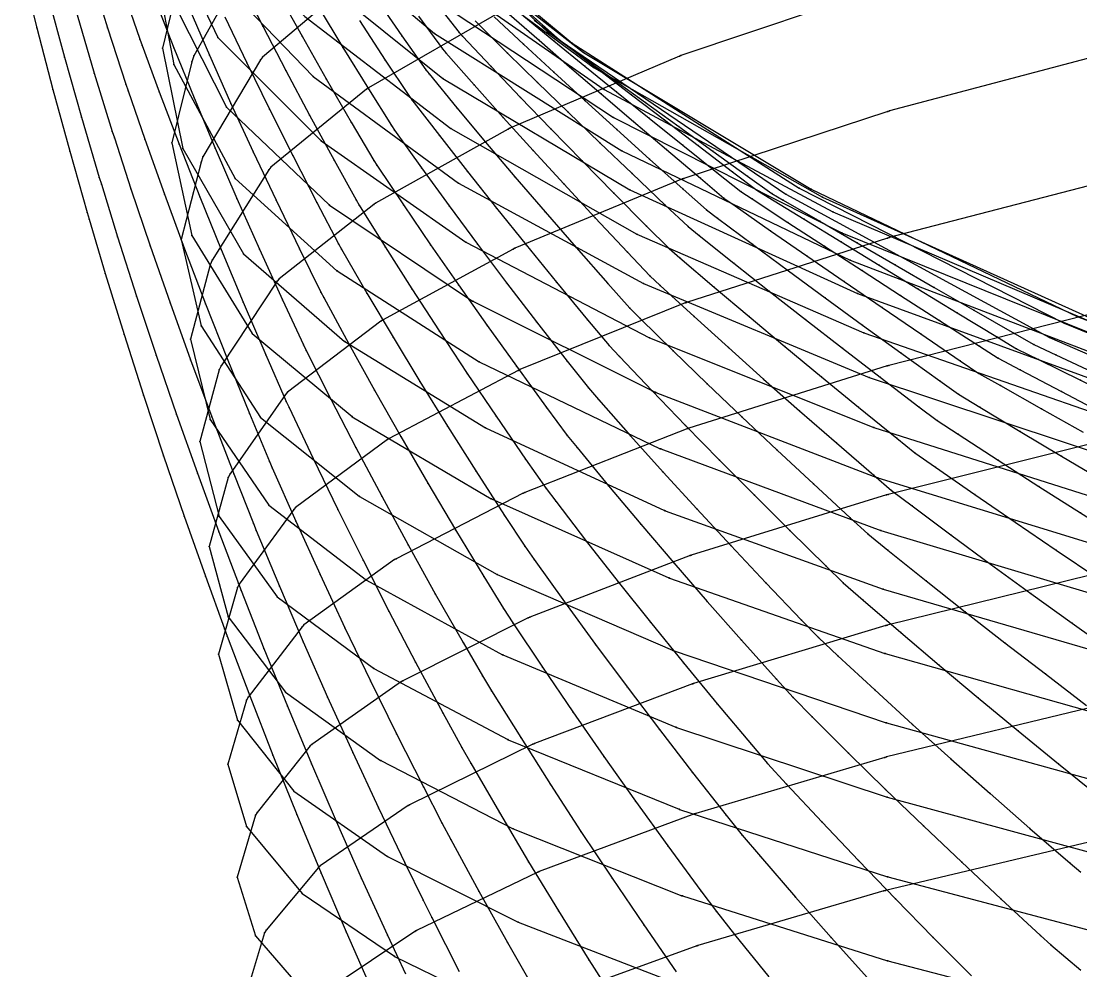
# Model space of a CAD drawing. Extents: x 0 to 4.67, y -4.5 to 1.66.
# Drawn here: x 0.0479 to 0.3368, y -0.6699 to -0.411 of the extents above; entities that cross this region are included whole.
import ezdxf

# ---------------------------------------------------------------- set-up
doc = ezdxf.new("R2010")
doc.units = 0
doc.layers.get('0').update_dxf_attribs({"linetype": 'CONTINUOUS'})

msp = doc.modelspace()

# ---------------------------------------------------------------- linework, layer by layer
at = {"color": 4}
for points in [[(0.08468, -0.10559), (0.06735, -0.16247), (0.06101, -0.20433), (0.0668, -0.25372), (0.08413, -0.30535), (0.11291, -0.34604), (0.15303, -0.38601), (0.20414, -0.42372), (0.26643, -0.45894), (0.33914, -0.49176), (0.42211, -0.52169), (0.51491, -0.54854), (0.61714, -0.57232), (0.72823, -0.59295), (0.84774, -0.6101), (0.97502, -0.62365), (1.10951, -0.63331), (1.25053, -0.63874), (1.39739, -0.6397), (1.54944, -0.636)], [(0.06222, -0.12384), (0.05592, -0.1708), (0.06168, -0.22622), (0.07889, -0.28416), (0.10748, -0.32981), (0.14736, -0.37466), (0.19814, -0.41697), (0.26003, -0.4565), (0.33228, -0.49332), (0.41472, -0.52691), (0.50693, -0.55704), (0.6085, -0.58372), (0.71889, -0.60687), (0.83764, -0.62611), (0.9641, -0.64131), (1.09774, -0.65215), (1.23786, -0.65825), (1.38378, -0.65932), (1.53486, -0.65517), (1.69038, -0.6457)], [(0.08725, -0.12888), (0.06991, -0.18266), (0.06356, -0.22222), (0.06935, -0.26892), (0.0867, -0.31773), (0.11551, -0.3562), (0.15569, -0.39398), (0.20686, -0.42963), (0.26922, -0.46293), (0.34202, -0.49396), (0.42508, -0.52225), (0.518, -0.54764), (0.62034, -0.57012), (0.73157, -0.58962), (0.85122, -0.60583), (0.97865, -0.61864), (1.1133, -0.62777), (1.25449, -0.63291), (1.40152, -0.63382), (1.55375, -0.63032)], [(0.16346, -0.13257), (0.12346, -0.16643), (0.09478, -0.20114), (0.07751, -0.24688), (0.07119, -0.28053), (0.07696, -0.32024), (0.09423, -0.36176), (0.12291, -0.39447), (0.16291, -0.42661), (0.21385, -0.45693), (0.27593, -0.48525), (0.34841, -0.51164), (0.4311, -0.53571), (0.5236, -0.5573), (0.62549, -0.57642), (0.73622, -0.59301), (0.85533, -0.60679), (0.98219, -0.61769), (1.11624, -0.62545), (1.2568, -0.62982), (1.40317, -0.63059), (1.55472, -0.62762)], [(0.21637, -0.13016), (0.16563, -0.16092), (0.1258, -0.19309), (0.09723, -0.22605), (0.08003, -0.26949), (0.07373, -0.30146), (0.07948, -0.33918), (0.09668, -0.37861), (0.12525, -0.40969), (0.16508, -0.44022), (0.21582, -0.46901), (0.27765, -0.49591), (0.34984, -0.52098), (0.4322, -0.54383), (0.52433, -0.56434), (0.62581, -0.5825), (0.7361, -0.59826), (0.85473, -0.61135), (0.98108, -0.6217), (1.11459, -0.62908), (1.25459, -0.63323), (1.40037, -0.63396), (1.55132, -0.63113)], [(0.27968, -0.13257), (0.21817, -0.16021), (0.1677, -0.18947), (0.12807, -0.22007), (0.09965, -0.25142), (0.08254, -0.29274), (0.07628, -0.32314), (0.082, -0.35902), (0.09911, -0.39652), (0.12753, -0.42607), (0.16715, -0.45511), (0.21763, -0.4825), (0.27914, -0.50808), (0.35095, -0.53192), (0.43288, -0.55366), (0.52453, -0.57317), (0.62548, -0.59044), (0.73519, -0.60542), (0.85321, -0.61788), (0.9789, -0.62772), (1.11172, -0.63473), (1.25098, -0.63868), (1.39601, -0.63938), (1.54617, -0.63669)], [(0.12106, -0.14007), (0.0923, -0.17666), (0.07498, -0.22487), (0.06864, -0.26035), (0.07443, -0.30221), (0.09175, -0.34598), (0.12051, -0.38046), (0.16062, -0.41435), (0.2117, -0.44631), (0.27395, -0.47616), (0.34663, -0.50398), (0.42956, -0.52935), (0.52231, -0.55211), (0.62448, -0.57227), (0.73552, -0.58975), (0.85497, -0.60429), (0.98218, -0.61577), (1.1166, -0.62396), (1.25755, -0.62857), (1.40433, -0.62938), (1.5563, -0.62624)], [(0.35229, -0.13976), (0.28093, -0.16406), (0.21982, -0.1904), (0.16966, -0.21826), (0.13029, -0.2474), (0.10205, -0.27726), (0.08505, -0.31661), (0.07882, -0.34557), (0.08451, -0.37974), (0.10151, -0.41546), (0.12974, -0.4436), (0.16912, -0.47125), (0.21927, -0.49734), (0.28039, -0.52171), (0.35174, -0.54441), (0.43316, -0.56512), (0.52422, -0.58369), (0.62453, -0.60014), (0.73355, -0.61441), (0.85082, -0.62628), (0.97571, -0.63565)], [(0.06479, -0.14287), (0.05847, -0.18719), (0.06424, -0.23949), (0.08153, -0.29416), (0.11023, -0.33724), (0.15025, -0.37956), (0.20124, -0.41948), (0.26336, -0.45678), (0.33589, -0.49152), (0.41865, -0.52322), (0.51122, -0.55165), (0.61319, -0.57683), (0.724, -0.59867), (0.84321, -0.61682), (0.97016, -0.63117), (1.10431, -0.6414), (1.24498, -0.64715), (1.39146, -0.64816), (1.54313, -0.64425), (1.69924, -0.63531)], [(0.08979, -0.15258), (0.07245, -0.20347), (0.0661, -0.24091), (0.0719, -0.2851), (0.08924, -0.33129), (0.11804, -0.36769), (0.15821, -0.40346), (0.20938, -0.43719), (0.27172, -0.4687), (0.34451, -0.49806), (0.42755, -0.52484), (0.52045, -0.54887), (0.62277, -0.57014), (0.73398, -0.58859), (0.85361, -0.60393), (0.98101, -0.61606), (1.11563, -0.6247), (1.25679, -0.62956), (1.40379, -0.63041), (1.55599, -0.62711)], [(0.05338, -0.15516), (0.0591, -0.21394), (0.07623, -0.27539), (0.10467, -0.32381), (0.14434, -0.37138), (0.19486, -0.41625), (0.25643, -0.45817), (0.32831, -0.49722), (0.41032, -0.53285), (0.50206, -0.56481), (0.6031, -0.5931), (0.71292, -0.61765), (0.83106, -0.63806), (0.95687, -0.65418), (1.08981, -0.66568), (1.22921, -0.67215), (1.37438, -0.67328), (1.52468, -0.66888), (1.67939, -0.65883)], [(0.11088, -0.39205), (0.095, -0.42043), (0.09448, -0.42207), (0.089, -0.4441), (0.09448, -0.4694), (0.09448, -0.4694), (0.11088, -0.49616), (0.13812, -0.51878), (0.13817, -0.51881), (0.1761, -0.54119), (0.17615, -0.54121), (0.22449, -0.56274), (0.22466, -0.5628), (0.28344, -0.58333), (0.28348, -0.58334), (0.35227, -0.60283), (0.35232, -0.60284), (0.4308, -0.62093), (0.43089, -0.62095), (0.51865, -0.63744), (0.51874, -0.63746), (0.61541, -0.65222)], [(0.08391, -0.39334), (0.0895, -0.42283), (0.0895, -0.42283), (0.10624, -0.45382), (0.13402, -0.47902), (0.13407, -0.47905), (0.17277, -0.50387), (0.17282, -0.50389), (0.22213, -0.52752), (0.22231, -0.52759), (0.28228, -0.54985), (0.28232, -0.54986), (0.3525, -0.57081), (0.35254, -0.57082), (0.43262, -0.5901), (0.43271, -0.59011), (0.52223, -0.60753), (0.52233, -0.60755), (0.62095, -0.62305)], [(0.092, -0.39536), (0.08646, -0.41837), (0.092, -0.44565), (0.092, -0.44565), (0.10857, -0.47442), (0.13609, -0.49827), (0.13614, -0.4983), (0.17448, -0.52185), (0.17452, -0.52187), (0.22337, -0.54441), (0.22354, -0.54448), (0.28294, -0.56584), (0.28298, -0.56585), (0.35249, -0.58605), (0.35254, -0.58606), (0.43185, -0.60472), (0.43195, -0.60474), (0.52062, -0.62169), (0.52071, -0.6217), (0.6184, -0.63683)], [(0.04792, -0.39597), (0.05215, -0.41282), (0.05656, -0.42964), (0.06115, -0.44641), (0.06591, -0.46313), (0.06647, -0.46499), (0.07085, -0.47979), (0.07596, -0.49641), (0.08125, -0.51297), (0.0867, -0.52947), (0.09234, -0.54592), (0.09814, -0.56231), (0.10339, -0.57664), (0.10411, -0.57863), (0.11026, -0.59489), (0.11657, -0.61109), (0.12305, -0.62722), (0.12971, -0.64328), (0.13653, -0.65926), (0.14351, -0.67518)], [(0.04792, -0.39597), (0.05215, -0.41282), (0.05656, -0.42964), (0.06115, -0.44641), (0.06591, -0.46313), (0.06647, -0.46499), (0.07085, -0.47979), (0.07596, -0.49641), (0.08125, -0.51297), (0.0867, -0.52947), (0.09234, -0.54592), (0.09814, -0.56231), (0.10339, -0.57664), (0.10411, -0.57863), (0.11026, -0.59489), (0.11657, -0.61109), (0.12305, -0.62722), (0.12971, -0.64328), (0.13653, -0.65926), (0.14351, -0.67518)], [(0.04792, -0.39597), (0.05215, -0.41282), (0.05656, -0.42964), (0.06115, -0.44641), (0.06591, -0.46313), (0.06647, -0.46499), (0.07085, -0.47979), (0.07596, -0.49641), (0.08125, -0.51297), (0.0867, -0.52947), (0.09234, -0.54592), (0.09814, -0.56231), (0.10339, -0.57664), (0.10411, -0.57863), (0.11026, -0.59489), (0.11657, -0.61109), (0.12305, -0.62722), (0.12971, -0.64328), (0.13653, -0.65926), (0.14351, -0.67518)], [(0.04792, -0.39597), (0.05215, -0.41282), (0.05656, -0.42964), (0.06115, -0.44641), (0.06591, -0.46313), (0.06647, -0.46499), (0.07085, -0.47979), (0.07596, -0.49641), (0.08125, -0.51297), (0.0867, -0.52947), (0.09234, -0.54592), (0.09814, -0.56231), (0.10339, -0.57664), (0.10411, -0.57863), (0.11026, -0.59489), (0.11657, -0.61109), (0.12305, -0.62722), (0.12971, -0.64328), (0.13653, -0.65926), (0.14351, -0.67518)], [(0.04792, -0.39597), (0.05215, -0.41282), (0.05656, -0.42964), (0.06115, -0.44641), (0.06591, -0.46313), (0.06647, -0.46499), (0.07085, -0.47979), (0.07596, -0.49641), (0.08125, -0.51297), (0.0867, -0.52947), (0.09234, -0.54592), (0.09814, -0.56231), (0.10339, -0.57664), (0.10411, -0.57863), (0.11026, -0.59489), (0.11657, -0.61109), (0.12305, -0.62722), (0.12971, -0.64328), (0.13653, -0.65926), (0.14351, -0.67518)], [(0.06669, -0.39743), (0.07148, -0.4128), (0.07646, -0.42819), (0.07704, -0.42992), (0.08162, -0.44317), (0.08696, -0.45811), (0.09249, -0.47305), (0.09819, -0.488), (0.10408, -0.50295), (0.11014, -0.51789), (0.11563, -0.53102), (0.11639, -0.53279), (0.12281, -0.54733), (0.12941, -0.56185), (0.13618, -0.57635), (0.14314, -0.59083), (0.15026, -0.6053), (0.15757, -0.61974), (0.16264, -0.62952), (0.16504, -0.63405), (0.17269, -0.64812), (0.18051, -0.66216), (0.18851, -0.67616)], [(0.14016, -0.39842), (0.1137, -0.42079), (0.11318, -0.42155), (0.09748, -0.44795), (0.09697, -0.44942), (0.09154, -0.47054), (0.09697, -0.49405), (0.09697, -0.49405), (0.11318, -0.519), (0.14011, -0.54049), (0.14016, -0.54052), (0.17767, -0.56183), (0.17771, -0.56185), (0.2255, -0.58244), (0.22568, -0.58251), (0.28379, -0.60225), (0.28384, -0.60227), (0.35185, -0.62108), (0.3519, -0.62109), (0.4295, -0.63864), (0.42959, -0.63866), (0.51635, -0.65472), (0.51644, -0.65473), (0.61203, -0.66914)], [(0.07522, -0.40104), (0.08029, -0.41592), (0.08088, -0.4176), (0.08554, -0.43026), (0.09099, -0.44455), (0.09661, -0.45887), (0.10242, -0.47322), (0.10842, -0.48759), (0.11459, -0.50198), (0.12018, -0.51463), (0.12095, -0.51632), (0.12749, -0.5302), (0.13422, -0.54408), (0.14112, -0.55795), (0.1482, -0.57183), (0.15546, -0.58571), (0.1629, -0.59957), (0.16807, -0.60899), (0.17052, -0.6133), (0.17831, -0.62672), (0.18627, -0.64012), (0.19442, -0.6535), (0.20273, -0.66686), (0.21122, -0.6802)], [(0.08701, -0.40095), (0.10389, -0.43439), (0.13191, -0.46106), (0.13195, -0.46109), (0.17099, -0.4873), (0.17104, -0.48733), (0.22077, -0.51214), (0.22095, -0.51221), (0.28143, -0.53543), (0.28148, -0.53545), (0.35225, -0.5572), (0.3523, -0.55722), (0.43306, -0.57712), (0.43315, -0.57714), (0.52345, -0.59505), (0.52354, -0.59506), (0.62301, -0.61096)], [(0.28418, -0.40135), (0.22779, -0.42034), (0.22745, -0.42047), (0.18113, -0.44018), (0.18067, -0.44041), (0.14451, -0.46063), (0.14405, -0.46094), (0.11824, -0.48124), (0.11774, -0.48186), (0.10242, -0.50491), (0.10192, -0.50607), (0.09663, -0.52558), (0.10192, -0.54602), (0.10192, -0.54602), (0.11774, -0.56787), (0.144, -0.58739), (0.14405, -0.58741), (0.18063, -0.60684), (0.18067, -0.60686), (0.22729, -0.6258), (0.22745, -0.62586), (0.28414, -0.64421), (0.28418, -0.64422), (0.35051, -0.66182)], [(0.1077, -0.40041), (0.11378, -0.41237), (0.12006, -0.42443), (0.12654, -0.43659), (0.13322, -0.44886), (0.13925, -0.45971), (0.14009, -0.46109), (0.14716, -0.47247), (0.15443, -0.48392), (0.16189, -0.49543), (0.16954, -0.50701), (0.17739, -0.51865), (0.18543, -0.53035), (0.19102, -0.53834), (0.19366, -0.54184), (0.20208, -0.55281), (0.21069, -0.56381), (0.21949, -0.57486), (0.22848, -0.58593), (0.23765, -0.59705), (0.24701, -0.6082), (0.25145, -0.61339), (0.25656, -0.61896), (0.26628, -0.62939), (0.2762, -0.63984), (0.28629, -0.65029), (0.29656, -0.66077), (0.30701, -0.67125)], [(0.05528, -0.40435), (0.05975, -0.42078), (0.06439, -0.43717), (0.06921, -0.45355), (0.06977, -0.45538), (0.07421, -0.46977), (0.07939, -0.48594), (0.08474, -0.50207), (0.09026, -0.51817), (0.09596, -0.53422), (0.10184, -0.55022), (0.10715, -0.56424), (0.10788, -0.56617), (0.1141, -0.58198), (0.1205, -0.59773), (0.12706, -0.61343), (0.1338, -0.62907), (0.1407, -0.64466), (0.14777, -0.66019), (0.15269, -0.67069)], [(0.11811, -0.40354), (0.12451, -0.41507), (0.13111, -0.42672), (0.13792, -0.43849), (0.14407, -0.44893), (0.14492, -0.45023), (0.15212, -0.46104), (0.15953, -0.47193), (0.16713, -0.48289), (0.17493, -0.49394), (0.18293, -0.50506), (0.19112, -0.51626), (0.19681, -0.52391), (0.19951, -0.52724), (0.20809, -0.53764), (0.21687, -0.54809), (0.22583, -0.5586), (0.23499, -0.56915), (0.24434, -0.57975), (0.25388, -0.5904), (0.2584, -0.59537), (0.2636, -0.60064), (0.27352, -0.61051), (0.28362, -0.62041), (0.2939, -0.63034), (0.30437, -0.64029), (0.31502, -0.65026), (0.32585, -0.66026), (0.32867, -0.66282), (0.33686, -0.66971)], [(0.0848, -0.40615), (0.08955, -0.41823), (0.0951, -0.43188), (0.10084, -0.44559), (0.10676, -0.45934), (0.11287, -0.47313), (0.11917, -0.48697), (0.12486, -0.49917), (0.12565, -0.50077), (0.13232, -0.51399), (0.13917, -0.52724), (0.14621, -0.5405), (0.15343, -0.55378), (0.16083, -0.56707), (0.16841, -0.58038), (0.17368, -0.58942), (0.17617, -0.59352), (0.18412, -0.6063), (0.19224, -0.61908), (0.20054, -0.63185), (0.20902, -0.64461), (0.21767, -0.65737), (0.2265, -0.67012)], [(0.09362, -0.40724), (0.09928, -0.42027), (0.10512, -0.43338), (0.11116, -0.44655), (0.1174, -0.45978), (0.12382, -0.47308), (0.12962, -0.48482), (0.13043, -0.48635), (0.13723, -0.49894), (0.14422, -0.51156), (0.15139, -0.52422), (0.15876, -0.53691), (0.1663, -0.54964), (0.17404, -0.5624), (0.17941, -0.57108), (0.18195, -0.57497), (0.19005, -0.58713), (0.19834, -0.59929), (0.2068, -0.61147), (0.21544, -0.62365), (0.22427, -0.63584), (0.23327, -0.64804), (0.23754, -0.65372), (0.24245, -0.65993), (0.25181, -0.67153)], [(0.12893, -0.40699), (0.13565, -0.41814), (0.14258, -0.42943), (0.14885, -0.43946), (0.14971, -0.4407), (0.15705, -0.45096), (0.16459, -0.46131), (0.17234, -0.47176), (0.18028, -0.4823), (0.18843, -0.49292), (0.19677, -0.50364), (0.20257, -0.51097), (0.20531, -0.51412), (0.21405, -0.52399), (0.22299, -0.53392), (0.23212, -0.54391), (0.24145, -0.55396), (0.25097, -0.56407), (0.26068, -0.57423), (0.26529, -0.57899), (0.27059, -0.58396), (0.28068, -0.59331), (0.29097, -0.60269), (0.30144, -0.61211), (0.3121, -0.62156), (0.32295, -0.63104), (0.33398, -0.64056), (0.33685, -0.64301)], [(0.14458, -0.40462), (0.15175, -0.415), (0.15824, -0.42425), (0.15914, -0.42536), (0.16673, -0.4346), (0.17453, -0.44395), (0.18255, -0.45342), (0.19077, -0.46299), (0.1992, -0.47268), (0.20783, -0.48248), (0.21383, -0.48921), (0.21667, -0.49203), (0.22571, -0.50089), (0.23496, -0.50984), (0.24441, -0.51886), (0.25407, -0.52797), (0.26392, -0.53715), (0.27397, -0.54641), (0.27874, -0.55075), (0.28422, -0.55519), (0.29467, -0.56355), (0.30531, -0.57196), (0.31615, -0.58043), (0.32718, -0.58894), (0.33841, -0.59751)], [(0.16061, -0.40551), (0.1673, -0.41405), (0.16822, -0.41504), (0.17605, -0.42335), (0.1841, -0.43178), (0.19236, -0.44035), (0.20084, -0.44905), (0.20953, -0.45787), (0.21843, -0.46683), (0.22462, -0.47299), (0.22754, -0.47552), (0.23687, -0.48347), (0.24641, -0.49152), (0.25615, -0.49966), (0.2661, -0.50791), (0.27626, -0.51624), (0.28663, -0.52467), (0.29154, -0.52863), (0.29719, -0.53258), (0.30797, -0.54005), (0.31894, -0.54758), (0.33012, -0.55518), (0.34149, -0.56285)], [(0.18427, -0.40715), (0.1914, -0.41384), (0.19239, -0.41456), (0.20075, -0.4206), (0.20933, -0.42681), (0.21815, -0.43318), (0.2272, -0.43971), (0.23647, -0.44639), (0.24597, -0.45323), (0.25257, -0.45798), (0.2557, -0.45979), (0.26565, -0.46554), (0.27582, -0.47142), (0.28622, -0.47741), (0.29684, -0.48354), (0.30768, -0.48978), (0.31874, -0.49614), (0.32399, -0.49916), (0.33002, -0.50195), (0.34152, -0.50727)], [(0.06315, -0.40923), (0.06786, -0.42513), (0.07275, -0.44103), (0.07332, -0.44282), (0.07783, -0.45666), (0.08308, -0.47224), (0.08851, -0.4878), (0.09412, -0.50334), (0.0999, -0.51886), (0.10586, -0.53436), (0.11126, -0.54795), (0.112, -0.5498), (0.11832, -0.56499), (0.1248, -0.58015), (0.13147, -0.59527), (0.1383, -0.61036), (0.14531, -0.62541), (0.15249, -0.64041), (0.15748, -0.65057), (0.15984, -0.65531), (0.16736, -0.67003)], [(0.17922, -0.40802), (0.14258, -0.42918), (0.14211, -0.42951), (0.11598, -0.4508), (0.11547, -0.45148), (0.09995, -0.47611), (0.09944, -0.47742), (0.09409, -0.4977), (0.09944, -0.51959), (0.09944, -0.51959), (0.11547, -0.5429), (0.14207, -0.56336), (0.14211, -0.56339), (0.17917, -0.58371), (0.17922, -0.58373), (0.22643, -0.60347), (0.2266, -0.60353), (0.28402, -0.62255), (0.28406, -0.62256), (0.35125, -0.64075)], [(0.10348, -0.4098), (0.10945, -0.42232), (0.11561, -0.43493), (0.12196, -0.44762), (0.12851, -0.4604), (0.13443, -0.47169), (0.13525, -0.47314), (0.14219, -0.48511), (0.14932, -0.49714), (0.15663, -0.50922), (0.16414, -0.52134), (0.17184, -0.53352), (0.17972, -0.54574), (0.18521, -0.55407), (0.1878, -0.55777), (0.19606, -0.56932), (0.2045, -0.58089), (0.21313, -0.59249), (0.22195, -0.60411), (0.23095, -0.61576), (0.24013, -0.62742), (0.24448, -0.63286), (0.24949, -0.63874), (0.25903, -0.64975), (0.26875, -0.66076), (0.27865, -0.67177)], [(0.15623, -0.40963), (0.16282, -0.41852), (0.16373, -0.41957), (0.17144, -0.42833), (0.17937, -0.43721), (0.18751, -0.44622), (0.19586, -0.45534), (0.20443, -0.46459), (0.2132, -0.47396), (0.21929, -0.4804), (0.22218, -0.48307), (0.23137, -0.49147), (0.24076, -0.49995), (0.25036, -0.50853), (0.26017, -0.51719), (0.27018, -0.52594), (0.28039, -0.53477), (0.28524, -0.53892), (0.29081, -0.54311), (0.30142, -0.55101), (0.31223, -0.55897), (0.32324, -0.56699), (0.33445, -0.57508), (0.34586, -0.58322)], [(0.17686, -0.4098), (0.1849, -0.41726), (0.19316, -0.42487), (0.20164, -0.43263), (0.21034, -0.44052), (0.21926, -0.44856), (0.22841, -0.45675), (0.23476, -0.4624), (0.23777, -0.46465), (0.24734, -0.47178), (0.25713, -0.47902), (0.26714, -0.48637), (0.27735, -0.49383), (0.28778, -0.50139), (0.29842, -0.50906), (0.30347, -0.51267), (0.30928, -0.51619), (0.32034, -0.52286), (0.3316, -0.5296), (0.34308, -0.53642)], [(0.18097, -0.40909), (0.18911, -0.41617), (0.19746, -0.42339), (0.20604, -0.43077), (0.21485, -0.4383), (0.22387, -0.44597), (0.23312, -0.45379), (0.23954, -0.4592), (0.24258, -0.46134), (0.25227, -0.46809), (0.26217, -0.47496), (0.27229, -0.48194), (0.28263, -0.48904), (0.29318, -0.49624), (0.30395, -0.50356), (0.30905, -0.50701), (0.31492, -0.51033), (0.32611, -0.51663), (0.33751, -0.523)], [(0.18494, -0.40965), (0.19316, -0.41636), (0.2016, -0.42323), (0.21027, -0.43025), (0.21916, -0.43743), (0.22828, -0.44475), (0.23762, -0.45223), (0.24412, -0.45741), (0.24719, -0.45943), (0.25697, -0.46583), (0.26698, -0.47235), (0.2772, -0.47898), (0.28765, -0.48573), (0.29831, -0.4926), (0.30918, -0.49958), (0.31434, -0.50288), (0.32027, -0.50601), (0.33158, -0.51196), (0.34309, -0.518)], [(0.14015, -0.41077), (0.1472, -0.4216), (0.15358, -0.43124), (0.15446, -0.43241), (0.16193, -0.44215), (0.1696, -0.45199), (0.17748, -0.46193), (0.18557, -0.47198), (0.19385, -0.48213), (0.20235, -0.49238), (0.20825, -0.4994), (0.21104, -0.50238), (0.21993, -0.51174), (0.22903, -0.52116), (0.23833, -0.53066), (0.24782, -0.54023), (0.25751, -0.54986), (0.26739, -0.55957), (0.27208, -0.56411), (0.27747, -0.56882), (0.28775, -0.57766), (0.29821, -0.58654), (0.30887, -0.59547), (0.31972, -0.60444), (0.33076, -0.61346), (0.34199, -0.62252)], [(0.17166, -0.41084), (0.1726, -0.41178), (0.18054, -0.41966), (0.1887, -0.42767), (0.19707, -0.43582), (0.20567, -0.44411), (0.21448, -0.45253), (0.2235, -0.46109), (0.22978, -0.46699), (0.23275, -0.46938), (0.2422, -0.47691), (0.25187, -0.48454), (0.26175, -0.49228), (0.27184, -0.50012), (0.28214, -0.50806), (0.29264, -0.5161), (0.29763, -0.51988), (0.30336, -0.52361), (0.31428, -0.53066), (0.32541, -0.53779), (0.33674, -0.54499), (0.34827, -0.55226)], [(0.18777, -0.41072), (0.18875, -0.41147), (0.19704, -0.41784), (0.20556, -0.42437), (0.21431, -0.43106), (0.22328, -0.4379), (0.23248, -0.4449), (0.24191, -0.45205), (0.24846, -0.45701), (0.25156, -0.45892), (0.26144, -0.46498), (0.27154, -0.47117), (0.28185, -0.47747), (0.29239, -0.4839), (0.30315, -0.49045), (0.31412, -0.49711), (0.31933, -0.50026), (0.32531, -0.50322), (0.33672, -0.50885), (0.34834, -0.51456)], [(0.34969, -0.41821), (0.28465, -0.43546), (0.2842, -0.43559), (0.22857, -0.45385), (0.22824, -0.45397), (0.18254, -0.47288), (0.18209, -0.47309), (0.14641, -0.49246), (0.14595, -0.49275), (0.1205, -0.51215), (0.12, -0.51271), (0.10489, -0.53434), (0.10439, -0.53539), (0.09918, -0.55418), (0.10439, -0.57334), (0.10439, -0.57334), (0.12, -0.59387), (0.14591, -0.61253), (0.14595, -0.61256), (0.18205, -0.63116), (0.18209, -0.63118), (0.22807, -0.64939), (0.22824, -0.64945), (0.28416, -0.66717), (0.2842, -0.66719), (0.34964, -0.68424)], [(0.34871, -0.45334), (0.28459, -0.46998), (0.28414, -0.4701), (0.22929, -0.48768), (0.22897, -0.4878), (0.18391, -0.50597), (0.18346, -0.50617), (0.14829, -0.52475), (0.14784, -0.52502), (0.12274, -0.5436), (0.12225, -0.5441), (0.10736, -0.56445), (0.10687, -0.56539), (0.10172, -0.58351), (0.10687, -0.6015), (0.10687, -0.6015), (0.12225, -0.62085), (0.1478, -0.63871), (0.14784, -0.63874), (0.18342, -0.65659), (0.18346, -0.6566), (0.2288, -0.67414)], [(0.34764, -0.48875), (0.28446, -0.50482), (0.28402, -0.50494), (0.22997, -0.52189), (0.22965, -0.522), (0.18526, -0.53948), (0.18481, -0.53967), (0.15015, -0.55752), (0.14971, -0.55777), (0.12498, -0.57559), (0.12449, -0.57605), (0.10982, -0.59523), (0.10933, -0.59607), (0.10427, -0.61357), (0.10933, -0.63051), (0.10933, -0.63051), (0.12449, -0.64877), (0.14967, -0.66591), (0.14971, -0.66594), (0.18477, -0.68308)], [(0.34651, -0.52448), (0.28428, -0.54003), (0.28385, -0.54015), (0.23062, -0.55651), (0.2303, -0.55661), (0.18658, -0.57345), (0.18614, -0.57363), (0.152, -0.5908), (0.15157, -0.59104), (0.12721, -0.60815), (0.12673, -0.60857), (0.11228, -0.62669), (0.1118, -0.62745), (0.10681, -0.64437), (0.1118, -0.66034), (0.1118, -0.66034), (0.12673, -0.67763)], [(0.34532, -0.56055), (0.28407, -0.5756), (0.28364, -0.57571), (0.23124, -0.59152), (0.23092, -0.59162), (0.18788, -0.60787), (0.18745, -0.60804), (0.15384, -0.62459), (0.15341, -0.62481), (0.12944, -0.64128), (0.12897, -0.64166), (0.11474, -0.65883), (0.11427, -0.65951), (0.10936, -0.67589)], [(0.3441, -0.59697), (0.28382, -0.61157), (0.2834, -0.61167), (0.23184, -0.62698), (0.23153, -0.62707), (0.18917, -0.64278), (0.18875, -0.64294), (0.15568, -0.65891), (0.15526, -0.65912), (0.13166, -0.67499)], [(0.34286, -0.63385), (0.28356, -0.64801), (0.28315, -0.64811), (0.23242, -0.66294), (0.23212, -0.66303), (0.19046, -0.67822)]]:
    msp.add_lwpolyline(points, dxfattribs=at)
at = {"color": 2}
for p in [(0.05215, -0.41282), (0.05215, -0.41282, 0.00179), (0.05215, -0.41282, 0.00716), (0.05215, -0.41282, 0.0161), (0.05215, -0.41282, 0.02863), (0.07148, -0.4128, 0.17006), (0.11378, -0.41237, 0.65151), (0.1726, -0.41178, 1.8492), (0.18875, -0.41147, 2.8079), (0.08029, -0.41592, 0.24141), (0.10151, -0.41546, 6.88094), (0.12451, -0.41507, 0.7852), (0.15175, -0.415, 1.26109), (0.16062, -0.41435, 5.32377), (0.1673, -0.41405, 1.6407), (0.16822, -0.41504, 1.6407), (0.1914, -0.41384, 3.07874), (0.19239, -0.41456, 3.07874), (0.08088, -0.4176, 0.24141), (0.08646, -0.41837, 8.17973), (0.08955, -0.41823, 0.32523), (0.13565, -0.41814, 0.93136), (0.16282, -0.41852, 1.44466), (0.1849, -0.41726, 2.07017), (0.18911, -0.41617, 2.30361), (0.19316, -0.41636, 2.54952), (0.19486, -0.41625, 3.36206), (0.19704, -0.41784, 2.8079), (0.19814, -0.41697, 3.65784), (0.05975, -0.42078, 0.06475), (0.095, -0.42043, 8.6376), (0.09928, -0.42027, 0.42152), (0.11318, -0.42155, 9.10793), (0.1137, -0.42079, 9.10793), (0.1472, -0.4216, 1.08999), (0.16373, -0.41957, 1.44466), (0.18054, -0.41966, 1.8492), (0.20075, -0.4206, 3.07874), (0.20124, -0.41948, 3.96609), (0.22745, -0.42047, 10.086), (0.22779, -0.42034, 10.086), (0.0895, -0.42283, 7.73433), (0.0895, -0.42283, 7.73433), (0.09448, -0.42207, 8.6376), (0.10945, -0.42232, 0.53028), (0.12006, -0.42443, 0.65151), (0.15824, -0.42425, 1.26109), (0.17605, -0.42335, 1.6407), (0.19746, -0.42339, 2.30361), (0.2016, -0.42323, 2.54952), (0.20414, -0.42372, 4.2868), (0.20556, -0.42437, 2.8079), (0.06786, -0.42513, 0.11117), (0.12753, -0.42607, 6.47294), (0.13111, -0.42672, 0.7852), (0.15914, -0.42536, 1.26109), (0.16291, -0.42661, 5.69436), (0.19316, -0.42487, 2.07017), (0.20933, -0.42681, 3.07874), (0.05656, -0.42964), (0.05656, -0.42964, 0.00179), (0.05656, -0.42964, 0.00716), (0.05656, -0.42964, 0.0161), (0.05656, -0.42964, 0.02863), (0.07646, -0.42819, 0.17006), (0.07704, -0.42992, 0.17006), (0.08554, -0.43026, 0.24141), (0.14211, -0.42951, 9.59074), (0.14258, -0.42918, 9.59074), (0.14258, -0.42943, 0.93136), (0.17144, -0.42833, 1.44466), (0.1887, -0.42767, 1.8492), (0.20686, -0.42963, 4.61999), (0.21027, -0.43025, 2.54952), (0.0951, -0.43188, 0.32523), (0.10512, -0.43338, 0.42152), (0.15358, -0.43124, 1.08999), (0.15446, -0.43241, 1.08999), (0.1841, -0.43178, 1.6407), (0.20164, -0.43263, 2.07017), (0.20604, -0.43077, 2.30361), (0.21431, -0.43106, 2.8079), (0.21815, -0.43318, 3.07874), (0.10389, -0.43439, 7.3014), (0.11561, -0.43493, 0.53028), (0.16673, -0.4346, 1.26109), (0.19707, -0.43582, 1.8492), (0.2842, -0.43559, 10.5937), (0.28465, -0.43546, 10.5937), (0.06439, -0.43717, 0.06475), (0.12654, -0.43659, 0.65151), (0.13792, -0.43849, 0.7852), (0.17937, -0.43721, 1.44466), (0.20938, -0.43719, 4.96564), (0.21485, -0.4383, 2.30361), (0.21916, -0.43743, 2.54952), (0.22328, -0.4379, 2.8079), (0.07275, -0.44103, 0.11117), (0.14885, -0.43946, 0.93136), (0.14971, -0.4407, 0.93136), (0.16508, -0.44022, 6.07741), (0.18067, -0.44041, 10.086), (0.18113, -0.44018, 10.086), (0.19236, -0.44035, 1.6407), (0.21034, -0.44052, 2.07017), (0.2272, -0.43971, 3.07874), (0.07332, -0.44282, 0.11117), (0.08162, -0.44317, 0.17006), (0.089, -0.4441, 8.6376), (0.09099, -0.44455, 0.24141), (0.12974, -0.4436, 6.88094), (0.16193, -0.44215, 1.08999), (0.17453, -0.44395, 1.26109), (0.20567, -0.44411, 1.8492), (0.22828, -0.44475, 2.54952), (0.23248, -0.4449, 2.8079), (0.06115, -0.44641), (0.06115, -0.44641, 0.00179), (0.06115, -0.44641, 0.00716), (0.06115, -0.44641, 0.0161), (0.06115, -0.44641, 0.02863), (0.092, -0.44565, 8.17973), (0.092, -0.44565, 8.17973), (0.10084, -0.44559, 0.32523), (0.11116, -0.44655, 0.42152), (0.12196, -0.44762, 0.53028), (0.18751, -0.44622, 1.44466), (0.2117, -0.44631, 5.32377), (0.22387, -0.44597, 2.30361), (0.23647, -0.44639, 3.07874), (0.09697, -0.44942, 9.10793), (0.09748, -0.44795, 9.10793), (0.13322, -0.44886, 0.65151), (0.14407, -0.44893, 0.7852), (0.14492, -0.45023, 0.7852), (0.20084, -0.44905, 1.6407), (0.21926, -0.44856, 2.07017), (0.06921, -0.45355, 0.06475), (0.11547, -0.45148, 9.59074), (0.11598, -0.4508, 9.59074), (0.15705, -0.45096, 0.93136), (0.1696, -0.45199, 1.08999), (0.18255, -0.45342, 1.26109), (0.21448, -0.45253, 1.8492), (0.23762, -0.45223, 2.54952), (0.24191, -0.45205, 2.8079), (0.24597, -0.45323, 3.07874), (0.06977, -0.45538, 0.06475), (0.10624, -0.45382, 7.73433), (0.16715, -0.45511, 6.47294), (0.19586, -0.45534, 1.44466), (0.22824, -0.45397, 10.5937), (0.22857, -0.45385, 10.5937), (0.23312, -0.45379, 2.30361), (0.07783, -0.45666, 0.11117), (0.08696, -0.45811, 0.17006), (0.09661, -0.45887, 0.24141), (0.10676, -0.45934, 0.32523), (0.20953, -0.45787, 1.6407), (0.21385, -0.45693, 5.69436), (0.22841, -0.45675, 2.07017), (0.23954, -0.4592, 2.30361), (0.24412, -0.45741, 2.54952), (0.24846, -0.45701, 2.8079), (0.25156, -0.45892, 2.8079), (0.25257, -0.45798, 3.07874), (0.25643, -0.45817, 3.36206), (0.26003, -0.4565, 3.65784), (0.26336, -0.45678, 3.96609), (0.26643, -0.45894, 4.2868), (0.1174, -0.45978, 0.42152), (0.12851, -0.4604, 0.53028), (0.13191, -0.46106, 7.3014), (0.13195, -0.46109, 7.3014), (0.13925, -0.45971, 0.65151), (0.14009, -0.46109, 0.65151), (0.14405, -0.46094, 10.086), (0.14451, -0.46063, 10.086), (0.15212, -0.46104, 0.7852), (0.16459, -0.46131, 0.93136), (0.17748, -0.46193, 1.08999), (0.2235, -0.46109, 1.8492), (0.24258, -0.46134, 2.30361), (0.24719, -0.45943, 2.54952), (0.2557, -0.45979, 3.07874), (0.06591, -0.46313), (0.06591, -0.46313, 0.00179), (0.06591, -0.46313, 0.00716), (0.06591, -0.46313, 0.0161), (0.06591, -0.46313, 0.02863), (0.06647, -0.46499), (0.06647, -0.46499, 0.00179), (0.06647, -0.46499, 0.00716), (0.06647, -0.46499, 0.0161), (0.06647, -0.46499, 0.02863), (0.19077, -0.46299, 1.26109), (0.20443, -0.46459, 1.44466), (0.23476, -0.4624, 2.07017), (0.23777, -0.46465, 2.07017), (0.26144, -0.46498, 2.8079), (0.26922, -0.46293, 4.61999), (0.21843, -0.46683, 1.6407), (0.22978, -0.46699, 1.8492), (0.25697, -0.46583, 2.54952), (0.26565, -0.46554, 3.07874), (0.07421, -0.46977, 0.06475), (0.09154, -0.47054, 9.10793), (0.09448, -0.4694, 8.6376), (0.09448, -0.4694, 8.6376), (0.21582, -0.46901, 6.07741), (0.23275, -0.46938, 1.8492), (0.25227, -0.46809, 2.30361), (0.27172, -0.4687, 4.96564), (0.28414, -0.4701, 11.114), (0.28459, -0.46998, 11.114), (0.08308, -0.47224, 0.11117), (0.09249, -0.47305, 0.17006), (0.10242, -0.47322, 0.24141), (0.11287, -0.47313, 0.32523), (0.12382, -0.47308, 0.42152), (0.13443, -0.47169, 0.53028), (0.13525, -0.47314, 0.53028), (0.14716, -0.47247, 0.65151), (0.15953, -0.47193, 0.7852), (0.16912, -0.47125, 6.88094), (0.17234, -0.47176, 0.93136), (0.18209, -0.47309, 10.5937), (0.18254, -0.47288, 10.5937), (0.18557, -0.47198, 1.08999), (0.1992, -0.47268, 1.26109), (0.22462, -0.47299, 1.6407), (0.24734, -0.47178, 2.07017), (0.26698, -0.47235, 2.54952), (0.27154, -0.47117, 2.8079), (0.27582, -0.47142, 3.07874), (0.09995, -0.47611, 9.59074), (0.10857, -0.47442, 8.17973), (0.2132, -0.47396, 1.44466), (0.22754, -0.47552, 1.6407), (0.26217, -0.47496, 2.30361), (0.27395, -0.47616, 5.32377), (0.09944, -0.47742, 9.59074), (0.13402, -0.47902, 7.73433), (0.13407, -0.47905, 7.73433), (0.2422, -0.47691, 1.8492), (0.25713, -0.47902, 2.07017), (0.2772, -0.47898, 2.54952), (0.28185, -0.47747, 2.8079), (0.28622, -0.47741, 3.07874), (0.07085, -0.47979), (0.07085, -0.47979, 0.00179), (0.07085, -0.47979, 0.00716), (0.07085, -0.47979, 0.0161), (0.07085, -0.47979, 0.02863), (0.11774, -0.48186, 10.086), (0.11824, -0.48124, 10.086), (0.18028, -0.4823, 0.93136), (0.19385, -0.48213, 1.08999), (0.20783, -0.48248, 1.26109), (0.21763, -0.4825, 6.47294), (0.21929, -0.4804, 1.44466), (0.27229, -0.48194, 2.30361), (0.12962, -0.48482, 0.42152), (0.14219, -0.48511, 0.53028), (0.15443, -0.48392, 0.65151), (0.16713, -0.48289, 0.7852), (0.22218, -0.48307, 1.44466), (0.23687, -0.48347, 1.6407), (0.25187, -0.48454, 1.8492), (0.27593, -0.48525, 5.69436), (0.29239, -0.4839, 2.8079), (0.29684, -0.48354, 3.07874), (0.07939, -0.48594, 0.06475), (0.08851, -0.4878, 0.11117), (0.09819, -0.488, 0.17006), (0.10842, -0.48759, 0.24141), (0.11917, -0.48697, 0.32523), (0.13043, -0.48635, 0.42152), (0.17099, -0.4873, 7.3014), (0.17104, -0.48733, 7.3014), (0.22897, -0.4878, 11.114), (0.22929, -0.48768, 11.114), (0.26714, -0.48637, 2.07017), (0.28765, -0.48573, 2.54952), (0.21383, -0.48921, 1.26109), (0.28263, -0.48904, 2.30361), (0.30315, -0.49045, 2.8079), (0.30768, -0.48978, 3.07874), (0.09697, -0.49405, 9.10793), (0.09697, -0.49405, 9.10793), (0.14595, -0.49275, 10.5937), (0.14641, -0.49246, 10.5937), (0.17493, -0.49394, 0.7852), (0.18843, -0.49292, 0.93136), (0.20235, -0.49238, 1.08999), (0.21667, -0.49203, 1.26109), (0.23137, -0.49147, 1.44466), (0.24641, -0.49152, 1.6407), (0.26175, -0.49228, 1.8492), (0.27735, -0.49383, 2.07017), (0.29831, -0.4926, 2.54952), (0.33228, -0.49332, 3.65784), (0.33589, -0.49152, 3.96609), (0.07596, -0.49641), (0.07596, -0.49641, 0.00179), (0.07596, -0.49641, 0.00716), (0.07596, -0.49641, 0.0161), (0.07596, -0.49641, 0.02863), (0.11088, -0.49616, 8.6376), (0.16189, -0.49543, 0.65151), (0.27765, -0.49591, 6.07741), (0.29318, -0.49624, 2.30361), (0.31874, -0.49614, 3.07874), (0.09409, -0.4977, 9.59074), (0.12486, -0.49917, 0.32523), (0.13609, -0.49827, 8.17973), (0.13614, -0.4983, 8.17973), (0.13723, -0.49894, 0.42152), (0.14932, -0.49714, 0.53028), (0.20825, -0.4994, 1.08999), (0.21927, -0.49734, 6.88094), (0.25615, -0.49966, 1.6407), (0.30918, -0.49958, 2.54952), (0.31412, -0.49711, 2.8079), (0.32399, -0.49916, 3.07874), (0.32831, -0.49722, 3.36206), (0.08474, -0.50207, 0.06475), (0.11459, -0.50198, 0.24141), (0.12565, -0.50077, 0.32523), (0.21104, -0.50238, 1.08999), (0.22571, -0.50089, 1.26109), (0.24076, -0.49995, 1.44466), (0.27184, -0.50012, 1.8492), (0.28778, -0.50139, 2.07017), (0.31933, -0.50026, 2.8079), (0.33002, -0.50195, 3.07874), (0.09412, -0.50334, 0.11117), (0.10242, -0.50491, 10.086), (0.10408, -0.50295, 0.17006), (0.17277, -0.50387, 7.73433), (0.17282, -0.50389, 7.73433), (0.18293, -0.50506, 0.7852), (0.19677, -0.50364, 0.93136), (0.28402, -0.50494, 11.6466), (0.28446, -0.50482, 11.6466), (0.30395, -0.50356, 2.30361), (0.31434, -0.50288, 2.54952), (0.32531, -0.50322, 2.8079), (0.10192, -0.50607, 10.086), (0.16954, -0.50701, 0.65151), (0.18346, -0.50617, 11.114), (0.18391, -0.50597, 11.114), (0.2661, -0.50791, 1.6407), (0.27914, -0.50808, 6.47294), (0.28214, -0.50806, 1.8492), (0.30905, -0.50701, 2.30361), (0.32027, -0.50601, 2.54952), (0.15663, -0.50922, 0.53028), (0.20257, -0.51097, 0.93136), (0.23496, -0.50984, 1.26109), (0.25036, -0.50853, 1.44466), (0.29842, -0.50906, 2.07017), (0.31492, -0.51033, 2.30361), (0.33672, -0.50885, 2.8079), (0.08125, -0.51297), (0.08125, -0.51297, 0.00179), (0.08125, -0.51297, 0.00716), (0.08125, -0.51297, 0.0161), (0.08125, -0.51297, 0.02863), (0.12, -0.51271, 10.5937), (0.1205, -0.51215, 10.5937), (0.13232, -0.51399, 0.32523), (0.14422, -0.51156, 0.42152), (0.20531, -0.51412, 0.93136), (0.21993, -0.51174, 1.08999), (0.22077, -0.51214, 7.3014), (0.22095, -0.51221, 7.3014), (0.30347, -0.51267, 2.07017), (0.33158, -0.51196, 2.54952), (0.12018, -0.51463, 0.24141), (0.12095, -0.51632, 0.24141), (0.19112, -0.51626, 0.7852), (0.27626, -0.51624, 1.6407), (0.29264, -0.5161, 1.8492), (0.30928, -0.51619, 2.07017), (0.32611, -0.51663, 2.30361), (0.09026, -0.51817, 0.06475), (0.09944, -0.51959, 9.59074), (0.09944, -0.51959, 9.59074), (0.0999, -0.51886, 0.11117), (0.11014, -0.51789, 0.17006), (0.11318, -0.519, 9.10793), (0.13812, -0.51878, 8.6376), (0.13817, -0.51881, 8.6376), (0.17739, -0.51865, 0.65151), (0.24441, -0.51886, 1.26109), (0.26017, -0.51719, 1.44466), (0.29763, -0.51988, 1.8492), (0.16414, -0.52134, 0.53028), (0.17448, -0.52185, 8.17973), (0.17452, -0.52187, 8.17973), (0.22903, -0.52116, 1.08999), (0.22965, -0.522, 11.6466), (0.22997, -0.52189, 11.6466), (0.28039, -0.52171, 6.88094), (0.32034, -0.52286, 2.07017), (0.09663, -0.52558, 10.086), (0.14784, -0.52502, 11.114), (0.14829, -0.52475, 11.114), (0.15139, -0.52422, 0.42152), (0.19681, -0.52391, 0.7852), (0.21405, -0.52399, 0.93136), (0.28663, -0.52467, 1.6407), (0.30336, -0.52361, 1.8492), (0.13917, -0.52724, 0.32523), (0.19951, -0.52724, 0.7852), (0.22213, -0.52752, 7.73433), (0.22231, -0.52759, 7.73433), (0.25407, -0.52797, 1.26109), (0.27018, -0.52594, 1.44466), (0.29154, -0.52863, 1.6407), (0.0867, -0.52947), (0.0867, -0.52947, 0.00179), (0.0867, -0.52947, 0.00716), (0.0867, -0.52947, 0.0161), (0.0867, -0.52947, 0.02863), (0.11563, -0.53102, 0.17006), (0.12749, -0.5302, 0.24141), (0.18543, -0.53035, 0.65151), (0.23833, -0.53066, 1.08999), (0.31428, -0.53066, 1.8492), (0.3316, -0.5296, 2.07017), (0.09596, -0.53422, 0.06475), (0.10489, -0.53434, 10.5937), (0.10586, -0.53436, 0.11117), (0.11639, -0.53279, 0.17006), (0.17184, -0.53352, 0.53028), (0.22299, -0.53392, 0.93136), (0.29719, -0.53258, 1.6407), (0.10439, -0.53539, 10.5937), (0.15876, -0.53691, 0.42152), (0.26392, -0.53715, 1.26109), (0.28039, -0.53477, 1.44466), (0.28143, -0.53543, 7.3014), (0.28148, -0.53545, 7.3014), (0.18481, -0.53967, 11.6466), (0.18526, -0.53948, 11.6466), (0.19102, -0.53834, 0.65151), (0.20809, -0.53764, 0.7852), (0.24782, -0.54023, 1.08999), (0.28385, -0.54015, 12.1918), (0.28428, -0.54003, 12.1918), (0.28524, -0.53892, 1.44466), (0.30797, -0.54005, 1.6407), (0.32541, -0.53779, 1.8492), (0.11547, -0.5429, 9.59074), (0.14011, -0.54049, 9.10793), (0.14016, -0.54052, 9.10793), (0.14621, -0.5405, 0.32523), (0.1761, -0.54119, 8.6376), (0.17615, -0.54121, 8.6376), (0.19366, -0.54184, 0.65151), (0.29081, -0.54311, 1.44466), (0.09234, -0.54592), (0.09234, -0.54592, 0.00179), (0.09234, -0.54592, 0.00716), (0.09234, -0.54592, 0.0161), (0.09234, -0.54592, 0.02863), (0.10192, -0.54602, 10.086), (0.10192, -0.54602, 10.086), (0.12225, -0.5441, 11.114), (0.12274, -0.5436, 11.114), (0.13422, -0.54408, 0.24141), (0.17972, -0.54574, 0.53028), (0.22337, -0.54441, 8.17973), (0.22354, -0.54448, 8.17973), (0.23212, -0.54391, 0.93136), (0.33674, -0.54499, 1.8492), (0.11126, -0.54795, 0.11117), (0.12281, -0.54733, 0.17006), (0.21687, -0.54809, 0.7852), (0.27397, -0.54641, 1.26109), (0.31894, -0.54758, 1.6407), (0.10184, -0.55022, 0.06475), (0.112, -0.5498, 0.11117), (0.1663, -0.54964, 0.42152), (0.25751, -0.54986, 1.08999), (0.27874, -0.55075, 1.26109), (0.28228, -0.54985, 7.73433), (0.28232, -0.54986, 7.73433), (0.30142, -0.55101, 1.44466), (0.09918, -0.55418, 10.5937), (0.15343, -0.55378, 0.32523), (0.18521, -0.55407, 0.53028), (0.20208, -0.55281, 0.65151), (0.24145, -0.55396, 0.93136), (0.15015, -0.55752, 11.6466), (0.2303, -0.55661, 12.1918), (0.23062, -0.55651, 12.1918), (0.28422, -0.55519, 1.26109), (0.33012, -0.55518, 1.6407), (0.14112, -0.55795, 0.24141), (0.14971, -0.55777, 11.6466), (0.1878, -0.55777, 0.53028), (0.22583, -0.5586, 0.7852), (0.26739, -0.55957, 1.08999), (0.31223, -0.55897, 1.44466), (0.09814, -0.56231), (0.09814, -0.56231, 0.00179), (0.09814, -0.56231, 0.00716), (0.09814, -0.56231, 0.0161), (0.09814, -0.56231, 0.02863), (0.12941, -0.56185, 0.17006), (0.14207, -0.56336, 9.59074), (0.14211, -0.56339, 9.59074), (0.17404, -0.5624, 0.42152), (0.17767, -0.56183, 9.10793), (0.17771, -0.56185, 9.10793), (0.22449, -0.56274, 8.6376), (0.22466, -0.5628, 8.6376), (0.10687, -0.56539, 11.114), (0.10715, -0.56424, 0.06475), (0.10736, -0.56445, 11.114), (0.10788, -0.56617, 0.06475), (0.11832, -0.56499, 0.11117), (0.21069, -0.56381, 0.65151), (0.25097, -0.56407, 0.93136), (0.27208, -0.56411, 1.08999), (0.28294, -0.56584, 8.17973), (0.28298, -0.56585, 8.17973), (0.29467, -0.56355, 1.26109), (0.11774, -0.56787, 10.086), (0.16083, -0.56707, 0.32523), (0.23499, -0.56915, 0.7852), (0.27747, -0.56882, 1.08999), (0.32324, -0.56699, 1.44466), (0.1482, -0.57183, 0.24141), (0.17941, -0.57108, 0.42152), (0.19606, -0.56932, 0.53028), (0.30531, -0.57196, 1.26109), (0.10439, -0.57334, 10.5937), (0.10439, -0.57334, 10.5937), (0.18614, -0.57363, 12.1918), (0.18658, -0.57345, 12.1918), (0.21949, -0.57486, 0.65151), (0.26068, -0.57423, 0.93136), (0.10339, -0.57664), (0.10339, -0.57664, 0.00179), (0.10339, -0.57664, 0.00716), (0.10339, -0.57664, 0.0161), (0.10339, -0.57664, 0.02863), (0.12449, -0.57605, 11.6466), (0.12498, -0.57559, 11.6466), (0.13618, -0.57635, 0.17006), (0.18195, -0.57497, 0.42152), (0.28364, -0.57571, 12.7494), (0.28407, -0.5756, 12.7494), (0.28775, -0.57766, 1.08999), (0.33445, -0.57508, 1.44466), (0.10411, -0.57863), (0.10411, -0.57863, 0.00179), (0.10411, -0.57863, 0.00716), (0.10411, -0.57863, 0.0161), (0.10411, -0.57863, 0.02863), (0.1248, -0.58015, 0.11117), (0.16841, -0.58038, 0.32523), (0.24434, -0.57975, 0.7852), (0.26529, -0.57899, 0.93136), (0.31615, -0.58043, 1.26109), (0.10172, -0.58351, 11.114), (0.1141, -0.58198, 0.06475), (0.2045, -0.58089, 0.53028), (0.2255, -0.58244, 9.10793), (0.22568, -0.58251, 9.10793), (0.28344, -0.58333, 8.6376), (0.28348, -0.58334, 8.6376), (0.15546, -0.58571, 0.24141), (0.17917, -0.58371, 9.59074), (0.17922, -0.58373, 9.59074), (0.22848, -0.58593, 0.65151), (0.27059, -0.58396, 0.93136), (0.144, -0.58739, 10.086), (0.14405, -0.58741, 10.086), (0.19005, -0.58713, 0.42152), (0.29821, -0.58654, 1.08999), (0.32718, -0.58894, 1.26109), (0.14314, -0.59083, 0.17006), (0.15157, -0.59104, 12.1918), (0.152, -0.5908, 12.1918), (0.17368, -0.58942, 0.32523), (0.23092, -0.59162, 12.7494), (0.23124, -0.59152, 12.7494), (0.25388, -0.5904, 0.7852), (0.11026, -0.59489), (0.11026, -0.59489, 0.00179), (0.11026, -0.59489, 0.00716), (0.11026, -0.59489, 0.0161), (0.11026, -0.59489, 0.02863), (0.12, -0.59387, 10.5937), (0.17617, -0.59352, 0.32523), (0.21313, -0.59249, 0.53028), (0.28068, -0.59331, 0.93136), (0.10933, -0.59607, 11.6466), (0.10982, -0.59523, 11.6466), (0.1205, -0.59773, 0.06475), (0.13147, -0.59527, 0.11117), (0.23765, -0.59705, 0.65151), (0.2584, -0.59537, 0.7852), (0.30887, -0.59547, 1.08999), (0.1629, -0.59957, 0.24141), (0.19834, -0.59929, 0.42152), (0.2636, -0.60064, 0.7852), (0.10687, -0.6015, 11.114), (0.10687, -0.6015, 11.114), (0.22643, -0.60347, 9.59074), (0.2266, -0.60353, 9.59074), (0.28379, -0.60225, 9.10793), (0.28384, -0.60227, 9.10793), (0.29097, -0.60269, 0.93136), (0.15026, -0.6053, 0.17006), (0.18412, -0.6063, 0.32523), (0.22195, -0.60411, 0.53028), (0.31972, -0.60444, 1.08999), (0.12673, -0.60857, 12.1918), (0.12721, -0.60815, 12.1918), (0.16807, -0.60899, 0.24141), (0.18063, -0.60684, 10.086), (0.18067, -0.60686, 10.086), (0.18745, -0.60804, 12.7494), (0.18788, -0.60787, 12.7494), (0.24701, -0.6082, 0.65151), (0.11657, -0.61109), (0.11657, -0.61109, 0.00179), (0.11657, -0.61109, 0.00716), (0.11657, -0.61109, 0.0161), (0.11657, -0.61109, 0.02863), (0.1383, -0.61036, 0.11117), (0.2068, -0.61147, 0.42152), (0.27352, -0.61051, 0.7852), (0.2834, -0.61167, 13.3195), (0.28382, -0.61157, 13.3195), (0.30144, -0.61211, 0.93136), (0.10427, -0.61357, 11.6466), (0.12706, -0.61343, 0.06475), (0.14591, -0.61253, 10.5937), (0.14595, -0.61256, 10.5937), (0.17052, -0.6133, 0.24141), (0.25145, -0.61339, 0.65151), (0.33076, -0.61346, 1.08999), (0.23095, -0.61576, 0.53028), (0.12225, -0.62085, 11.114), (0.15757, -0.61974, 0.17006), (0.19224, -0.61908, 0.32523), (0.25656, -0.61896, 0.65151), (0.28362, -0.62041, 0.7852), (0.21544, -0.62365, 0.42152), (0.28402, -0.62255, 9.59074), (0.28406, -0.62256, 9.59074), (0.3121, -0.62156, 0.93136), (0.11228, -0.62669, 12.1918), (0.14531, -0.62541, 0.11117), (0.15341, -0.62481, 12.7494), (0.15384, -0.62459, 12.7494), (0.17831, -0.62672, 0.24141), (0.22729, -0.6258, 10.086), (0.22745, -0.62586, 10.086), (0.1118, -0.62745, 12.1918), (0.12305, -0.62722), (0.12305, -0.62722, 0.00179), (0.12305, -0.62722, 0.00716), (0.12305, -0.62722, 0.0161), (0.12305, -0.62722, 0.02863), (0.1338, -0.62907, 0.06475), (0.16264, -0.62952, 0.17006), (0.23153, -0.62707, 13.3195), (0.23184, -0.62698, 13.3195), (0.24013, -0.62742, 0.53028), (0.26628, -0.62939, 0.65151), (0.10933, -0.63051, 11.6466), (0.10933, -0.63051, 11.6466), (0.18205, -0.63116, 10.5937), (0.18209, -0.63118, 10.5937), (0.20054, -0.63185, 0.32523), (0.2939, -0.63034, 0.7852), (0.32295, -0.63104, 0.93136), (0.16504, -0.63405, 0.17006), (0.24448, -0.63286, 0.53028), (0.22427, -0.63584, 0.42152), (0.12944, -0.64128, 12.7494), (0.1478, -0.63871, 11.114), (0.14784, -0.63874, 11.114), (0.15249, -0.64041, 0.11117), (0.18627, -0.64012, 0.24141), (0.24949, -0.63874, 0.53028), (0.2762, -0.63984, 0.65151), (0.30437, -0.64029, 0.7852), (0.33398, -0.64056, 0.93136), (0.12897, -0.64166, 12.7494), (0.12971, -0.64328), (0.12971, -0.64328, 0.00179), (0.12971, -0.64328, 0.00716), (0.12971, -0.64328, 0.0161), (0.12971, -0.64328, 0.02863), (0.18875, -0.64294, 13.3195), (0.18917, -0.64278, 13.3195), (0.28414, -0.64421, 10.086), (0.28418, -0.64422, 10.086), (0.10681, -0.64437, 12.1918), (0.1407, -0.64466, 0.06475), (0.20902, -0.64461, 0.32523), (0.12449, -0.64877, 11.6466), (0.17269, -0.64812, 0.17006), (0.22807, -0.64939, 10.5937), (0.22824, -0.64945, 10.5937), (0.23327, -0.64804, 0.42152), (0.25903, -0.64975, 0.53028), (0.28315, -0.64811, 13.902), (0.28356, -0.64801, 13.902), (0.15748, -0.65057, 0.11117), (0.28629, -0.65029, 0.65151), (0.31502, -0.65026, 0.7852), (0.15984, -0.65531, 0.11117), (0.19442, -0.6535, 0.24141), (0.23754, -0.65372, 0.42152), (0.18342, -0.65659, 11.114), (0.18346, -0.6566, 11.114), (0.21767, -0.65737, 0.32523), (0.1118, -0.66034, 12.1918), (0.1118, -0.66034, 12.1918), (0.11427, -0.65951, 12.7494), (0.11474, -0.65883, 12.7494), (0.13653, -0.65926), (0.13653, -0.65926, 0.00179), (0.13653, -0.65926, 0.00716), (0.13653, -0.65926, 0.0161), (0.13653, -0.65926, 0.02863), (0.14777, -0.66019, 0.06475), (0.15526, -0.65912, 13.3195), (0.15568, -0.65891, 13.3195), (0.24245, -0.65993, 0.42152), (0.26875, -0.66076, 0.53028), (0.29656, -0.66077, 0.65151), (0.32585, -0.66026, 0.7852), (0.18051, -0.66216, 0.17006), (0.23212, -0.66303, 13.902), (0.23242, -0.66294, 13.902), (0.32867, -0.66282, 0.7852), (0.14967, -0.66591, 11.6466), (0.14971, -0.66594, 11.6466), (0.20273, -0.66686, 0.24141), (0.28416, -0.66717, 10.5937), (0.2842, -0.66719, 10.5937)]:
    msp.add_point(p, dxfattribs=at)

doc.saveas('drawing.dxf')
